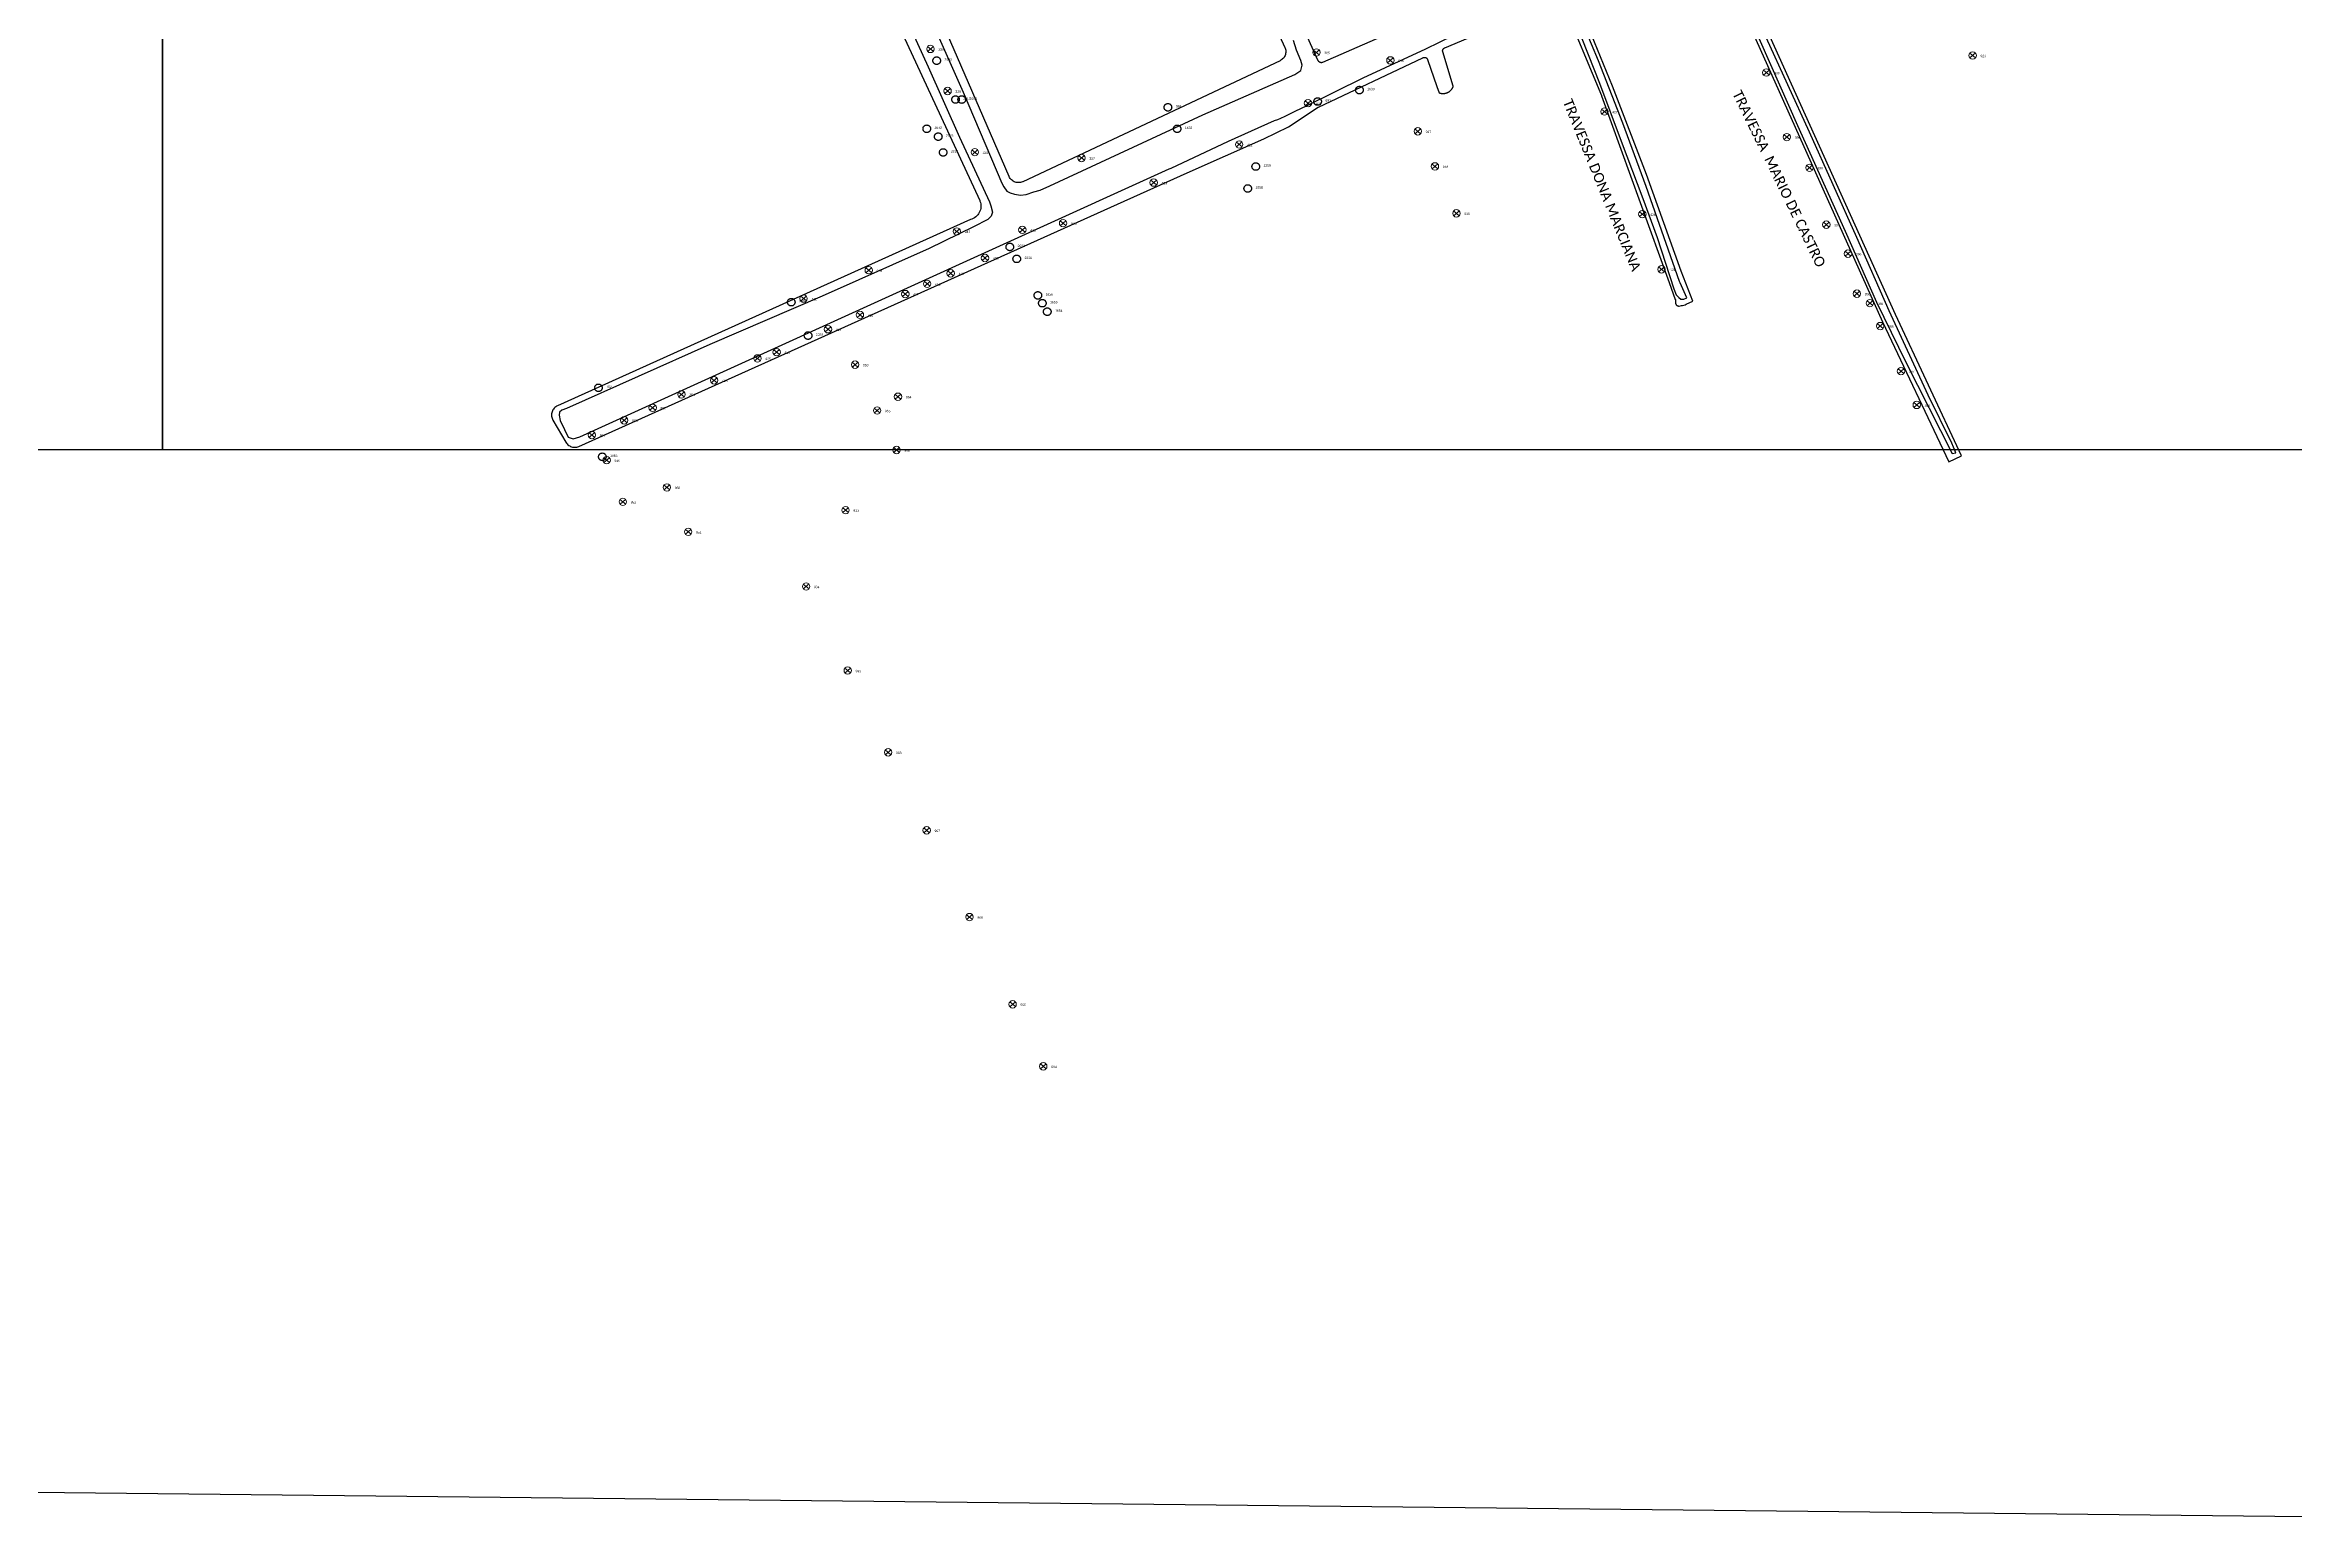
# Model space of a CAD drawing. Header units: millimetres. Extents: x 676447 to 689606, y 7455628 to 7463967.
# Drawn here: x 685926 to 686593, y 7459691 to 7460129 of the extents above; entities that cross this region are included whole.
import ezdxf

# ---------------------------------------------------------------- set-up
doc = ezdxf.new("R2010")
doc.units = ezdxf.units.MM
doc.header["$LTSCALE"] = 0.1
doc.header["$MEASUREMENT"] = 0
doc.linetypes.add('PHANTOM2', pattern=[1.25, 0.625, -0.125, 0.125, -0.125, 0.125, -0.125])
doc.layers.add('10.4-Postes', color=1, linetype='Continuous', lineweight=0)
for name, color, linetype in [('Caixas Subterrâneas', 5, 'Continuous'), ('LEGENDAS_INFRAESTRUTURAS', 7, 'Continuous'), ('MUB_MEIOFIO', 7, 'Continuous'), ('MUB_QUADRAS', 7, 'Continuous'), ('MUB_SEGMENTO', 7, 'Continuous'), ('NOS_DE_INFRAESTRUTURA', 7, 'Continuous')]:
    doc.layers.add(name, color=color, linetype=linetype)
doc.styles.add('Legend', font='calibri.ttf')
doc.styles.get("Standard").update_dxf_attribs({"font": 'arial.ttf'})

# ---------------------------------------------------------------- blocks, each defined once
blk = doc.blocks.new('PTPT')
at = {"layer": '10.4-Postes', "color": 1, "linetype": 'PHANTOM2'}
for points in [[(-0.0000079, 0.0000104), (0.0000075, -0.000002)], [(0.000007, 0.0000109), (-0.0000074, -0.0000025)]]:
    blk.add_lwpolyline(points, dxfattribs=at)
at = {"layer": '10.4-Postes', "color": 1}
blk.add_circle((-0.0000002, 0.0000042), 0.00000987, dxfattribs=at)
blk = doc.blocks.new('MHMZ')
at = {"linetype": 'PHANTOM2'}
blk.add_circle((0, 0), 0.0000101, dxfattribs=at)

msp = doc.modelspace()

# ---------------------------------------------------------------- linework, layer by layer
at = {"linetype": 'Continuous'}
for points in [[(685960.65, 7460009.2), (685286.8, 7460009.2), (685286.8, 7460536.13), (685960.65, 7460536.13)], [(686634.51, 7460009.2), (685960.65, 7460009.2), (685960.65, 7460536.13), (686634.51, 7460536.13)]]:
    msp.add_lwpolyline(points, close=True, dxfattribs=at)
at = {"layer": 'MUB_MEIOFIO', "linetype": 'Continuous'}
for points in [[(686387.43, 7460160.31), (686304.69, 7460124.03), (686304.66, 7460124.02), (686304.63, 7460124.01), (686304.6, 7460124), (686304.56, 7460123.99), (686304.53, 7460123.98), (686304.5, 7460123.97), (686304.46, 7460123.96), (686304.43, 7460123.96), (686304.39, 7460123.95), (686304.36, 7460123.95), (686304.33, 7460123.95), (686304.29, 7460123.95), (686304.26, 7460123.95), (686304.22, 7460123.95), (686304.19, 7460123.95), (686304.15, 7460123.96), (686304.12, 7460123.96), (686304.08, 7460123.97), (686304.05, 7460123.98), (686304.02, 7460123.99), (686303.98, 7460124), (686303.95, 7460124.01), (686303.92, 7460124.02), (686303.89, 7460124.03), (686303.86, 7460124.05), (686303.82, 7460124.06), (686303.79, 7460124.08), (686303.76, 7460124.1), (686303.73, 7460124.12), (686303.71, 7460124.14), (686303.68, 7460124.16), (686303.65, 7460124.18), (686303.63, 7460124.2), (686303.6, 7460124.23), (686303.58, 7460124.25), (686303.55, 7460124.28), (686303.53, 7460124.3), (686303.51, 7460124.33), (686303.49, 7460124.36), (686303.47, 7460124.39), (686303.45, 7460124.41), (686303.43, 7460124.44), (686303.41, 7460124.47), (686303.4, 7460124.51), (686303.38, 7460124.54), (686233.64, 7460279.27)], [(686179.1, 7460158.01), (686198.08, 7460115.17), (686209.56, 7460088.21), (686210.12, 7460087.09), (686211.08, 7460085.9), (686212.03, 7460085.34), (686213.31, 7460084.94), (686215.14, 7460084.62), (686216.81, 7460084.86), (686219.05, 7460085.66), (686220.88, 7460086.14), (686223.83, 7460087.41), (686269.12, 7460108.53), (686296.42, 7460120.43), (686298.17, 7460121.63), (686298.57, 7460123.22), (686298.17, 7460124.58), (686296.9, 7460127.68), (686296.02, 7460130.55)], [(686176.19, 7460148.12), (686187.75, 7460122.74), (686196.97, 7460101.91), (686205.95, 7460082.73), (686206.33, 7460081.46), (686206.8, 7460079.67), (686206.42, 7460078.45), (686205.44, 7460077.42), (686201.15, 7460075.3), (686187.99, 7460068.86), (686156.29, 7460054.69), (686123, 7460040.35), (686080.44, 7460021.45), (686079.13, 7460020.88), (686078.38, 7460020.32), (686078.28, 7460019.43), (686078.61, 7460017.88), (686079.93, 7460015.2), (686080.97, 7460012.92), (686082.47, 7460012.4), (686084.41, 7460013.03), (686259.16, 7460092.45), (686259.74, 7460092.68), (686276.77, 7460100.68), (686290.42, 7460106.85), (686291.37, 7460107.15), (686292.27, 7460107.45), (686293.58, 7460108.11), (686295.38, 7460108.94), (686296.51, 7460109.6), (686300.1, 7460111.27), (686316.67, 7460119.41), (686335.31, 7460128.01), (686351.49, 7460135.95)], [(686429.1, 7460142.34), (686445.53, 7460105.29), (686459.62, 7460074.03), (686468.92, 7460052.97), (686477.58, 7460035.15), (686491.3, 7460008.04), (686492.42, 7460008.32), (686492, 7460009.25), (686491.77, 7460009.99), (686491.24, 7460011.18), (686484.2, 7460025.33), (686472.7, 7460050.33), (686463.06, 7460072.11), (686449.08, 7460103.3), (686429.72, 7460145.54)], [(686379.87, 7460135.36), (686386.75, 7460117.9), (686393.21, 7460100.67), (686399.61, 7460083.69), (686403.92, 7460072.13), (686408.82, 7460056.85), (686409.47, 7460055.11), (686410.25, 7460054.28), (686410.85, 7460053.86), (686411.8, 7460053.8), (686412.64, 7460054.22), (686410.7, 7460058.72), (686410.54, 7460059.12), (686400.61, 7460087.23), (686393.72, 7460106.02), (686386.52, 7460124.51), (686380.23, 7460139.29)], [(686762.36, 7459690.98), (685590.01, 7459703.56)]]:
    msp.add_lwpolyline(points, dxfattribs=at)
at = {"layer": 'MUB_QUADRAS', "linetype": 'Continuous'}
for points in [[(686239.86, 7460245.85), (686293.51, 7460128.49), (686293.61, 7460128.23), (686293.7, 7460127.93), (686293.75, 7460127.62), (686293.78, 7460127.3), (686293.77, 7460126.99), (686293.72, 7460126.68), (686293.65, 7460126.37), (686293.54, 7460126.08), (686293.41, 7460125.8), (686293.24, 7460125.53), (686293.05, 7460125.28), (686292.83, 7460125.05), (686292.59, 7460124.85), (686292.33, 7460124.68), (686292.05, 7460124.53), (686215.76, 7460088.67), (686215.68, 7460088.64), (686215.38, 7460088.53), (686215.08, 7460088.45), (686214.77, 7460088.4), (686214.45, 7460088.39), (686214.14, 7460088.41), (686213.83, 7460088.46), (686213.53, 7460088.55), (686213.24, 7460088.66), (686212.96, 7460088.81), (686212.7, 7460088.98), (686212.45, 7460089.18), (686212.23, 7460089.4), (686212.04, 7460089.65), (686211.87, 7460089.91), (686211.73, 7460090.2), (686158.25, 7460213.46)], [(686164.18, 7460166.9), (686203, 7460083.08), (686203.08, 7460082.88), (686203.21, 7460082.47), (686203.3, 7460082.05), (686203.34, 7460081.62), (686203.34, 7460081.19), (686203.29, 7460080.76), (686203.2, 7460080.34), (686203.06, 7460079.94), (686202.89, 7460079.54), (686202.67, 7460079.17), (686202.42, 7460078.83), (686202.13, 7460078.51), (686201.81, 7460078.23), (686201.46, 7460077.97), (686201.08, 7460077.76), (686200.69, 7460077.59), (686200.28, 7460077.46), (686077.83, 7460022.24), (686077.55, 7460022.1), (686077.29, 7460021.93), (686077.05, 7460021.73), (686076.83, 7460021.5), (686076.63, 7460021.26), (686076.46, 7460020.99), (686076.32, 7460020.71), (686076.21, 7460020.42), (686076.13, 7460020.12), (686076.08, 7460019.81), (686076.06, 7460019.49), (686076.08, 7460019.18), (686076.13, 7460018.87), (686076.22, 7460018.57), (686076.33, 7460018.27), (686076.47, 7460017.99), (686080.33, 7460011.41), (686080.5, 7460011.14), (686080.7, 7460010.9), (686080.92, 7460010.68), (686081.17, 7460010.48), (686081.43, 7460010.31), (686081.71, 7460010.17), (686082.01, 7460010.06), (686082.31, 7460009.98), (686082.62, 7460009.94), (686082.94, 7460009.92), (686083.25, 7460009.94), (686083.56, 7460009.99), (686083.86, 7460010.07), (686084.15, 7460010.19), (686264.48, 7460091.27), (686287.21, 7460101.33), (686294.56, 7460104.91), (686303.4, 7460110.76), (686303.47, 7460110.8), (686334.43, 7460125.43), (686334.53, 7460125.47), (686334.63, 7460125.5), (686334.73, 7460125.52), (686334.84, 7460125.53), (686334.94, 7460125.53), (686335.05, 7460125.51), (686335.15, 7460125.49), (686335.25, 7460125.45), (686335.34, 7460125.41), (686335.43, 7460125.35), (686335.51, 7460125.29), (686335.59, 7460125.22), (686335.66, 7460125.14), (686335.72, 7460125.05), (686335.77, 7460124.96), (686335.8, 7460124.86), (686338.57, 7460116.91), (686339.21, 7460115.03), (686339.32, 7460115), (686339.42, 7460114.96), (686339.53, 7460114.93), (686339.64, 7460114.9), (686339.74, 7460114.88), (686339.85, 7460114.86), (686339.96, 7460114.84), (686340.07, 7460114.83), (686340.18, 7460114.82), (686340.29, 7460114.81), (686340.4, 7460114.81), (686340.51, 7460114.82), (686340.62, 7460114.82), (686340.73, 7460114.83), (686340.84, 7460114.85), (686340.95, 7460114.86), (686341.06, 7460114.88), (686341.17, 7460114.91), (686341.27, 7460114.94), (686341.38, 7460114.97), (686341.48, 7460115.01), (686341.59, 7460115.05), (686341.69, 7460115.09), (686341.79, 7460115.14), (686341.89, 7460115.19), (686341.98, 7460115.24), (686342.08, 7460115.29), (686342.17, 7460115.35), (686342.26, 7460115.42), (686342.35, 7460115.48), (686342.44, 7460115.55), (686342.52, 7460115.62), (686342.6, 7460115.7), (686342.68, 7460115.78), (686342.76, 7460115.86), (686342.83, 7460115.94), (686342.9, 7460116.02), (686342.97, 7460116.11), (686343.03, 7460116.2), (686343.09, 7460116.29), (686343.15, 7460116.39), (686343.21, 7460116.48), (686343.26, 7460116.58), (686343.31, 7460116.68), (686343.35, 7460116.78), (686343.39, 7460116.88), (686343.43, 7460116.99), (686340.31, 7460127.12), (686340.28, 7460127.22), (686340.27, 7460127.32), (686340.26, 7460127.42), (686340.26, 7460127.53), (686340.28, 7460127.63), (686340.3, 7460127.73), (686340.34, 7460127.83), (686340.38, 7460127.93), (686340.44, 7460128.02), (686340.51, 7460128.1), (686340.58, 7460128.17), (686340.66, 7460128.24), (686340.75, 7460128.3), (686340.84, 7460128.35), (686340.87, 7460128.36), (686374.51, 7460142.48)], [(686420.22, 7460159.77), (686470.7, 7460047.15), (686490.38, 7460005.65), (686494.11, 7460007.38), (686474.52, 7460049.33), (686423.93, 7460161.43)], [(686375.82, 7460141.94), (686387.38, 7460114.17), (686387.4, 7460114.13), (686407.47, 7460058.77), (686409.25, 7460053.71), (686409.26, 7460053.69), (686409.29, 7460053.59), (686409.3, 7460053.48), (686409.31, 7460053.38), (686409.31, 7460052.8), (686409.31, 7460052.76), (686409.32, 7460052.66), (686409.34, 7460052.55), (686409.37, 7460052.45), (686409.41, 7460052.36), (686409.46, 7460052.27), (686409.52, 7460052.18), (686409.59, 7460052.1), (686409.67, 7460052.03), (686409.75, 7460051.97), (686409.84, 7460051.91), (686409.94, 7460051.87), (686410.04, 7460051.83), (686410.14, 7460051.81), (686410.24, 7460051.8), (686410.35, 7460051.8), (686411.07, 7460051.92), (686411.43, 7460052), (686411.79, 7460052.09), (686412.14, 7460052.2), (686412.48, 7460052.37), (686414.49, 7460053.25), (686411, 7460062.12), (686400.68, 7460090.8), (686390.61, 7460116.96), (686379.99, 7460143.15)]]:
    msp.add_lwpolyline(points, dxfattribs=at)

# ---------------------------------------------------------------- block references
at = {"layer": 'Caixas Subterrâneas', "color": 40}
for p, xscale, yscale, zscale, rotation in [((686190.25, 7460124.55), 111319.4907932736, 111319.4907932736, 111319.4907932736, 359.2914870249888), ((686195.83, 7460113.03), 111319.4907932735, 111319.4907932735, 111319.4907932735, 359.2914622373369), ((686197.68, 7460113.02), 111319.4907932736, 111319.4907932736, 111319.4907932736, 359.2914552018512), ((686258.8, 7460110.72), 111319.4907932736, 111319.4907932736, 111319.4907932736, 359.2912220367023), ((686303.2, 7460112.43), 111319.4907932736, 111319.4907932736, 111319.4907932736, 359.2910537463134), ((686315.59, 7460115.83), 111319.4907932736, 111319.4907932736, 111319.4907932736, 359.2910076751409), ((686187.31, 7460104.35), 111319.4907932736, 111319.4907932736, 111319.4907932736, 359.2914919327877), ((686261.55, 7460104.34), 111319.4907932736, 111319.4907932736, 111319.4907932736, 359.2912096129903), ((686190.7, 7460102.02), 111319.4907932736, 111319.4907932736, 111319.4907932736, 359.2914783285549), ((686192.17, 7460097.33), 111319.4907932736, 111319.4907932736, 111319.4907932736, 359.2914712703932), ((686284.85, 7460093.16), 111319.4907932735, 111319.4907932735, 111319.4907932735, 359.2911175293559), ((686282.48, 7460086.65), 111319.4907932736, 111319.4907932736, 111319.4907932736, 359.2911245250951), ((686211.93, 7460069.33), 111319.4907932736, 111319.4907932736, 111319.4907932736, 359.2913874211339), ((686213.98, 7460065.78), 111319.4907932736, 111319.4907932736, 111319.4907932736, 359.2913785466861), ((686147.12, 7460052.94), 111319.4907932735, 111319.4907932735, 111319.4907932735, 359.2916288163646), ((686220.24, 7460054.95), 111319.4907932735, 111319.4907932735, 111319.4907932735, 359.2913513756262), ((686221.57, 7460052.64), 111319.4907932736, 111319.4907932736, 111319.4907932736, 359.2913455872055), ((686223.03, 7460050.12), 111319.4907932736, 111319.4907932736, 111319.4907932736, 359.2913392518727), ((686152.11, 7460043.03), 111319.4907932736, 111319.4907932736, 111319.4907932736, 359.2916067653272), ((686089.96, 7460027.55), 111319.4907932736, 111319.4907932736, 111319.4907932736, 359.2918382866153), ((686091.1, 7460007.1), 111319.4907932736, 111319.4907932736, 111319.4907932736, 359.2918275992094)]:
    msp.add_blockref('MHMZ', p, dxfattribs=dict(at, xscale=xscale, yscale=yscale, zscale=zscale, rotation=rotation))
at = {"layer": 'NOS_DE_INFRAESTRUTURA', "color": 1}
for p, xscale, yscale, zscale, rotation in [((686188.41, 7460127.56), 111319.4907932735, 111319.4907932735, 111319.4907932735, 359.2914949540119), ((686302.87, 7460126.52), 111319.4907932736, 111319.4907932736, 111319.4907932736, 359.2910593680032), ((686324.79, 7460124.16), 111319.4907932736, 111319.4907932736, 111319.4907932736, 359.2909752891902), ((686497.43, 7460125.62), 111319.4907932736, 111319.4907932736, 111319.4907932736, 359.2903192409642), ((686436.24, 7460120.55), 111319.4907932736, 111319.4907932736, 111319.4907932736, 359.2905503475511), ((686193.5, 7460115.09), 111319.4907932736, 111319.4907932736, 111319.4907932736, 359.2914717452362), ((686300.36, 7460111.47), 111319.4907932736, 111319.4907932736, 111319.4907932736, 359.2910642364474), ((686388.26, 7460108.99), 111319.4907932736, 111319.4907932736, 111319.4907932736, 359.2907291938539), ((686332.91, 7460103.13), 111319.4907932736, 111319.4907932736, 111319.4907932736, 359.2909378726645), ((686201.56, 7460096.94), 111319.4907932735, 111319.4907932735, 111319.4907932735, 359.2914354489922), ((686279.97, 7460099.23), 111319.4907932736, 111319.4907932736, 111319.4907932736, 359.2911379577478), ((686442.35, 7460101.42), 111319.4907932736, 111319.4907932736, 111319.4907932736, 359.2905211564694), ((686233.2, 7460095.23), 111319.4907932735, 111319.4907932735, 111319.4907932735, 359.2913146016544), ((686338, 7460092.73), 111319.4907932736, 111319.4907932736, 111319.4907932736, 359.2909152711799), ((686449.07, 7460092.33), 111319.4907932736, 111319.4907932736, 111319.4907932736, 359.2904927582833), ((686254.61, 7460087.93), 111319.4907932736, 111319.4907932736, 111319.4907932736, 359.2912309134971), ((686227.73, 7460075.89), 111319.4907932735, 111319.4907932735, 111319.4907932735, 359.2913293986145), ((686344.37, 7460078.81), 111319.4907932736, 111319.4907932736, 111319.4907932736, 359.2908867443705), ((686399.49, 7460078.57), 111319.4907932736, 111319.4907932736, 111319.4907932736, 359.2906770487), ((686196.23, 7460073.45), 111319.4907932735, 111319.4907932735, 111319.4907932735, 359.2914484098987), ((686215.66, 7460073.91), 111319.4907932736, 111319.4907932736, 111319.4907932736, 359.2913746669692), ((686454.05, 7460075.46), 111319.4907932736, 111319.4907932736, 111319.4907932736, 359.2904685841178), ((686204.6, 7460065.57), 111319.4907932735, 111319.4907932735, 111319.4907932735, 359.2914141360504), ((686405.18, 7460062.21), 111319.4907932736, 111319.4907932736, 111319.4907932736, 359.2906503156972), ((686460.47, 7460066.85), 111319.4907932736, 111319.4907932736, 111319.4907932736, 359.2904414946998), ((686170.11, 7460061.94), 111319.4907932736, 111319.4907932736, 111319.4907932736, 359.2915441723659), ((686187.45, 7460057.9), 111319.4907932736, 111319.4907932736, 111319.4907932736, 359.2914769699846), ((686194.4, 7460061.02), 111319.4907932736, 111319.4907932736, 111319.4907932736, 359.2914514998836), ((686150.79, 7460053.53), 111319.4907932736, 111319.4907932736, 111319.4907932736, 359.2916150374949), ((686180.97, 7460054.88), 111319.4907932736, 111319.4907932736, 111319.4907932736, 359.2915006822381), ((686463.11, 7460054.99), 111319.4907932736, 111319.4907932736, 111319.4907932736, 359.2904277532637), ((686466.96, 7460052.17), 111319.4907932736, 111319.4907932736, 111319.4907932736, 359.2904122337639), ((686158.03, 7460044.44), 111319.4907932736, 111319.4907932736, 111319.4907932736, 359.2915846695018), ((686167.51, 7460048.71), 111319.4907932735, 111319.4907932735, 111319.4907932735, 359.2915499577069), ((686470.03, 7460045.39), 111319.4907932736, 111319.4907932736, 111319.4907932736, 359.2903984737341), ((686137.13, 7460035.8), 111319.4907932736, 111319.4907932736, 111319.4907932736, 359.2916614596411), ((686142.81, 7460037.66), 111319.4907932736, 111319.4907932736, 111319.4907932736, 359.2916404374718), ((686124.29, 7460029.29), 111319.4907932736, 111319.4907932736, 111319.4907932736, 359.2917082694092), ((686166.07, 7460033.95), 111319.4907932736, 111319.4907932736, 111319.4907932736, 359.2915508476429), ((686476.18, 7460032.01), 111319.4907932735, 111319.4907932735, 111319.4907932735, 359.2903709091623), ((686114.58, 7460025.13), 111319.4907932736, 111319.4907932736, 111319.4907932736, 359.2917439173229), ((686178.79, 7460024.44), 111319.4907932735, 111319.4907932735, 111319.4907932735, 359.2914995038865), ((686097.62, 7460017.43), 111319.4907932735, 111319.4907932735, 111319.4907932735, 359.2918060224004), ((686106.04, 7460021.17), 111319.4907932736, 111319.4907932736, 111319.4907932736, 359.2917751484262), ((686172.6, 7460020.36), 111319.4907932735, 111319.4907932735, 111319.4907932735, 359.2915217837155), ((686480.85, 7460022.01), 111319.4907932736, 111319.4907932736, 111319.4907932736, 359.2903500265847), ((686088.03, 7460013.08), 111319.4907932736, 111319.4907932736, 111319.4907932736, 359.2918411391845), ((686092.4, 7460005.63), 111319.4907932736, 111319.4907932736, 111319.4907932736, 359.2918222107091), ((686178.37, 7460008.64), 111319.4907932736, 111319.4907932736, 111319.4907932736, 359.2914962065563), ((686110.27, 7459997.55), 111319.4907932736, 111319.4907932736, 111319.4907932736, 359.2917517459254), ((686097.2, 7459993.28), 111319.4907932736, 111319.4907932736, 111319.4907932736, 359.2918001258828), ((686163.25, 7459990.81), 111319.4907932736, 111319.4907932736, 111319.4907932736, 359.2915481597277), ((686116.6, 7459984.38), 111319.4907932736, 111319.4907932736, 111319.4907932736, 359.2917235824701), ((686151.56, 7459968.18), 111319.4907932735, 111319.4907932735, 111319.4907932735, 359.2915855955035), ((686163.88, 7459943.26), 111319.4907932735, 111319.4907932735, 111319.4907932735, 359.2915310181379), ((686175.86, 7459919.01), 111319.4907932736, 111319.4907932736, 111319.4907932736, 359.2914779146791), ((686187.29, 7459895.88), 111319.4907932736, 111319.4907932736, 111319.4907932736, 359.2914272586911), ((686200, 7459870.16), 111319.4907932735, 111319.4907932735, 111319.4907932735, 359.2913709376481), ((686212.78, 7459844.3), 111319.4907932736, 111319.4907932736, 111319.4907932736, 359.2913142876396), ((686221.87, 7459825.9), 111319.4907932736, 111319.4907932736, 111319.4907932736, 359.2912740011481)]:
    msp.add_blockref('PTPT', p, dxfattribs=dict(at, xscale=xscale, yscale=yscale, zscale=zscale, rotation=rotation))

# ---------------------------------------------------------------- texts
at = {"layer": 'LEGENDAS_INFRAESTRUTURAS', "color": 1}
for s, rotation, p in [('330', 359.29149, (686190.72, 7460127.53)), ('365', 359.29105, (686305.18, 7460126.49)), ('916', 359.29097, (686327.1, 7460124.13)), ('923', 359.29031, (686499.74, 7460125.59)), ('400', 359.29054, (686438.55, 7460120.52)), ('329', 359.29146, (686195.81, 7460115.06)), ('422', 359.29106, (686302.67, 7460111.44)), ('917', 359.29093, (686335.22, 7460103.1)), ('427', 359.29072, (686390.57, 7460108.96)), ('328', 359.29143, (686203.87, 7460096.91)), ('421', 359.29113, (686282.28, 7460099.2)), ('399', 359.29051, (686444.66, 7460101.39)), ('327', 359.29131, (686235.51, 7460095.2)), ('918', 359.29091, (686340.31, 7460092.7)), ('398', 359.29048, (686451.38, 7460092.3)), ('429', 359.29122, (686256.92, 7460087.9)), ('919', 359.29088, (686346.67, 7460078.78)), ('426', 359.29067, (686401.8, 7460078.54)), ('947', 359.29144, (686198.54, 7460073.42)), ('428', 359.29137, (686217.97, 7460073.88)), ('946', 359.29132, (686230.04, 7460075.86)), ('397', 359.29046, (686456.36, 7460075.43)), ('420', 359.29141, (686206.91, 7460065.54)), ('396', 359.29043, (686462.78, 7460066.82)), ('948', 359.29154, (686172.42, 7460061.91)), ('418', 359.29147, (686189.76, 7460057.87)), ('419', 359.29144, (686196.71, 7460060.99)), ('425', 359.29064, (686407.49, 7460062.18)), ('412', 359.29161, (686153.1, 7460053.5)), ('417', 359.29149, (686183.28, 7460054.85)), ('390', 359.29042, (686465.42, 7460054.96)), ('389', 359.2904, (686469.27, 7460052.14)), ('414', 359.29158, (686160.34, 7460044.41)), ('416', 359.29154, (686169.82, 7460048.68)), ('388', 359.29039, (686472.34, 7460045.36)), ('415', 359.29163, (686145.12, 7460037.63)), ('925', 359.29165, (686139.44, 7460035.77)), ('953', 359.29154, (686168.38, 7460033.92)), ('387', 359.29036, (686478.49, 7460031.98)), ('854', 359.29174, (686116.89, 7460025.1)), ('413', 359.2917, (686126.6, 7460029.26)), ('954', 359.29149, (686181.1, 7460024.41)), ('856', 359.2918, (686099.93, 7460017.4)), ('855', 359.29177, (686108.35, 7460021.15)), ('955', 359.29151, (686174.91, 7460020.33)), ('386', 359.29034, (686483.16, 7460021.98)), ('857', 359.29183, (686090.34, 7460013.05)), ('949', 359.29181, (686094.71, 7460005.6)), ('956', 359.29149, (686180.68, 7460008.61)), ('950', 359.29174, (686112.58, 7459997.52)), ('952', 359.29179, (686099.51, 7459993.25)), ('933', 359.29154, (686165.56, 7459990.78)), ('951', 359.29171, (686118.91, 7459984.35)), ('934', 359.29158, (686153.87, 7459968.15)), ('935', 359.29152, (686166.19, 7459943.23)), ('968', 359.29147, (686178.17, 7459918.98)), ('967', 359.29142, (686189.6, 7459895.85)), ('966', 359.29136, (686202.31, 7459870.13)), ('965', 359.29131, (686215.09, 7459844.27)), ('964', 359.29127, (686224.18, 7459825.87))]:
    msp.add_text(s, height=0.7, rotation=rotation, dxfattribs=at).set_placement(p)
at = {"layer": 'LEGENDAS_INFRAESTRUTURAS', "color": 5}
for s, rotation, p in [('2002', 359.29148, (686192.56, 7460124.52)), ('2017', 359.29145, (686198.14, 7460113.01)), ('1650', 359.29145, (686199.99, 7460112.99)), ('699', 359.29121, (686261.11, 7460110.69)), ('691', 359.29104, (686305.51, 7460112.4)), ('1630', 359.291, (686317.9, 7460115.8)), ('2042', 359.29148, (686189.62, 7460104.32)), ('1652', 359.2912, (686263.86, 7460104.31)), ('2015', 359.29147, (686193.01, 7460101.99)), ('2016', 359.29146, (686194.48, 7460097.3)), ('1059', 359.29111, (686287.16, 7460093.13)), ('1058', 359.29112, (686284.79, 7460086.62)), ('2001', 359.29138, (686214.24, 7460069.3)), ('2036', 359.29137, (686216.29, 7460065.75)), ('700', 359.29162, (686149.43, 7460052.91)), ('1656', 359.29134, (686222.55, 7460054.92)), ('1655', 359.29134, (686223.88, 7460052.61)), ('1654', 359.29133, (686225.34, 7460050.09)), ('2038', 359.2916, (686154.42, 7460043)), ('702', 359.29183, (686092.27, 7460027.52)), ('1053', 359.29182, (686093.41, 7460007.07))]:
    msp.add_text(s, height=0.7, rotation=rotation, dxfattribs=at).set_placement(p)
at = {"layer": 'MUB_SEGMENTO', "color": 253, "style": 'Legend'}
for s, rotation, p in [('TRAVESSA DONA MARCIANA', 292.1375, (686375.84, 7460112.39)), ('TRAVESSA  MARIO DE CASTRO', 295.8836, (686426.11, 7460114.82))]:
    msp.add_text(s, height=3, rotation=rotation, dxfattribs=at).set_placement(p)

doc.saveas('drawing.dxf')
